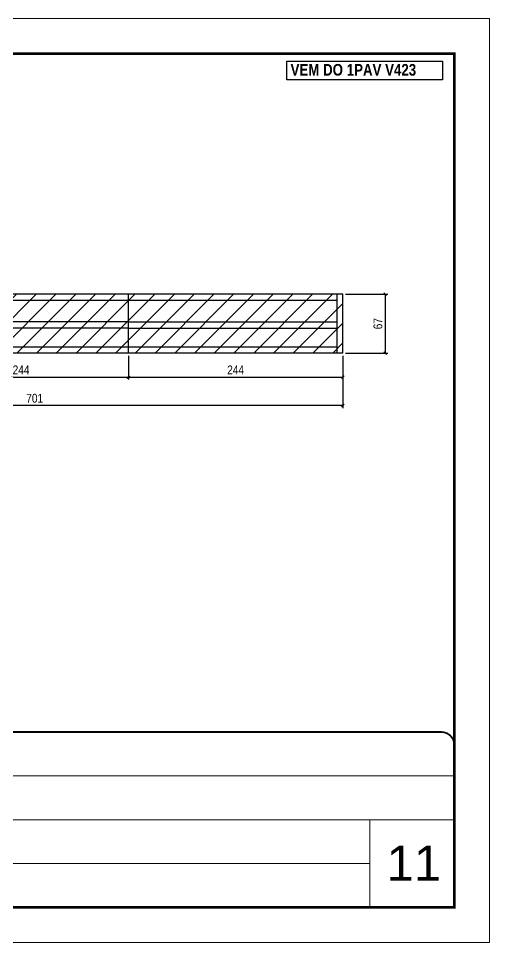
# Model space of a CAD drawing. Extents: x 3309 to 9563, y -2522 to 14608.
# Drawn here: x 7442 to 7978, y 11261 to 12311 of the extents above; entities that cross this region are included whole.
import ezdxf

# ---------------------------------------------------------------- set-up
doc = ezdxf.new("R2010")
doc.units = 0
doc.linetypes.add('CONTINUO', pattern=[0])
doc.linetypes.add('DASHED', pattern=[0.75, 0.5, -0.25])
for name, color, linetype, lineweight in [('CARIMBO', 255, 'Continuous', 9), ('Folhas', 255, 'Continuous', 9), ('Hachura', 251, 'Continuous', 9), ('SARRAFO DE PRESSAO', 251, 'DASHED', 9)]:
    doc.layers.add(name, color=color, linetype=linetype, lineweight=lineweight)
for name, color, linetype in [('COTA', 241, 'Continuous'), ('NOMENCLATURA', 7, 'Continuous'), ('Painéis', 200, 'Continuous'), ('SARR_2.2x7', 40, 'Continuous')]:
    doc.layers.add(name, color=color, linetype=linetype)
doc.styles.add('ARIAL', font='arial.ttf')
doc.styles.add('COTA TECNICA', font='techl___.ttf', dxfattribs={"height": 10})
doc.styles.add('TECNICA', font='techb___.ttf', dxfattribs={"height": 10})
doc.dimstyles.new('PAINEL', dxfattribs={"dimtxt": 10, "dimasz": 3, "dimexe": 3, "dimexo": 3, "dimgap": 3, "dimtad": 1, "dimdec": 1, "dimzin": 12, "dimdsep": 46, "dimtxsty": 'COTA TECNICA', "dimblk1": 'OBLIQUE', "dimblk2": 'OBLIQUE', "dimsah": 1, "dimcen": 0.9, "dimclrd": 4, "dimclre": 4, "dimclrt": 240, "dimadec": 1, "dimazin": 3, "dimtfac": 1, "dimtdec": 1, "dimtmove": 0, "dimatfit": 3, "dimfxl": 1, "dimtolj": 1, "dimtzin": 12, "dimarcsym": 0})

# ---------------------------------------------------------------- blocks, each defined once
blk = doc.blocks.new('9999999999')
at = {"color": 30, "linetype": 'CONTINUO'}
for p, q in [((98564.6, 34379.6), (99584, 34379.6)), ((98564.6, 34329.8), (99488, 34329.8)), ((99584, 34329.8), (99488, 34329.8)), ((99488, 34329.8), (99488, 34230.2)), ((98564.6, 34280), (99488, 34280))]:
    blk.add_line(p, q, dxfattribs=at)
at = {"color": 30, "linetype": 'CONTINUO', "const_width": 2}
blk.add_lwpolyline([(99584, 34230.2), (99584, 34414.4, 0.414214), (99569, 34429.4), (98229, 34429.4, 0.414214), (98214, 34414.4), (98214, 34245.2, 0.414214), (98229, 34230.2), (99584, 34230.2)], format="xyb", dxfattribs=at)
at = {"layer": 'Folhas'}
blk.add_lwpolyline([(98139, 34190.2), (99624, 34190.2), (99624, 35240.2), (98139, 35240.2)], close=True, dxfattribs=at)
at = {"layer": 'Folhas', "color": 30, "const_width": 3}
blk.add_lwpolyline([(98214, 34230.2), (99584, 34230.2), (99584, 35200.2), (98214, 35200.2)], close=True, dxfattribs=at)
blk = doc.blocks.new('_Oblique')
at = {"color": 0, "linetype": 'ByBlock', "lineweight": -2}
blk.add_line((-0.5, -0.5), (0.5, 0.5), dxfattribs=at)
blk = doc.blocks.new('*D1188')
at = {"layer": 'COTA', "color": 4, "lineweight": -2, "transparency": 16777216}
for p, q in [((7323.1, 11927.4), (7323.1, 11900.3)), ((7567.1, 11927.4), (7567.1, 11900.3)), ((7323.1, 11903.3), (7567.1, 11903.3))]:
    blk.add_line(p, q, dxfattribs=at)
at = {"layer": 'Defpoints', "color": 0, "transparency": 16777216}
for p in [(7323.1, 11930.4, 0), (7567.1, 11930.4, 0), (7567.1, 11903.3)]:
    blk.add_point(p, dxfattribs=at)
at = {"layer": 'COTA', "color": 4, "lineweight": -2, "transparency": 16777216, "xscale": 3, "yscale": 3, "zscale": 3, "rotation": 180}
blk.add_blockref('_Oblique', (7323.1, 11903.3), dxfattribs=at)
at = {"layer": 'COTA', "color": 4, "lineweight": -2, "transparency": 16777216, "xscale": 3, "yscale": 3, "zscale": 3}
blk.add_blockref('_Oblique', (7567.1, 11903.3), dxfattribs=at)
at = {"layer": 'COTA', "color": 240, "transparency": 16777216, "insert": (7445.1, 11911.4), "char_height": 10, "attachment_point": 5, "style": 'COTA TECNICA'}
blk.add_mtext('\\A1;244', dxfattribs=at)
blk = doc.blocks.new('*D1189')
at = {"layer": 'COTA', "color": 4, "lineweight": -2, "transparency": 16777216}
for p, q in [((7567.1, 11927.4), (7567.1, 11900.3)), ((7811.1, 11927.4), (7811.1, 11900.3)), ((7567.1, 11903.3), (7811.1, 11903.3))]:
    blk.add_line(p, q, dxfattribs=at)
at = {"layer": 'Defpoints', "color": 0, "transparency": 16777216}
for p in [(7567.1, 11930.4, 0), (7811.1, 11930.4, 0), (7811.1, 11903.3)]:
    blk.add_point(p, dxfattribs=at)
at = {"layer": 'COTA', "color": 4, "lineweight": -2, "transparency": 16777216, "xscale": 3, "yscale": 3, "zscale": 3, "rotation": 180}
blk.add_blockref('_Oblique', (7567.1, 11903.3), dxfattribs=at)
at = {"layer": 'COTA', "color": 4, "lineweight": -2, "transparency": 16777216, "xscale": 3, "yscale": 3, "zscale": 3}
blk.add_blockref('_Oblique', (7811.1, 11903.3), dxfattribs=at)
at = {"layer": 'COTA', "color": 240, "transparency": 16777216, "insert": (7689.1, 11911.4), "char_height": 10, "attachment_point": 5, "style": 'COTA TECNICA'}
blk.add_mtext('\\A1;244', dxfattribs=at)
blk = doc.blocks.new('*D1190')
at = {"layer": 'COTA', "color": 4, "lineweight": -2, "transparency": 16777216}
for p, q in [((7110.1, 11927.4), (7110.1, 11868)), ((7811.1, 11927.4), (7811.1, 11868)), ((7811.1, 11871), (7110.1, 11871))]:
    blk.add_line(p, q, dxfattribs=at)
at = {"layer": 'Defpoints', "color": 0, "transparency": 16777216}
for p in [(7110.1, 11930.4, 0), (7811.1, 11930.4, 0), (7110.1, 11871)]:
    blk.add_point(p, dxfattribs=at)
at = {"layer": 'COTA', "color": 4, "lineweight": -2, "transparency": 16777216, "xscale": 3, "yscale": 3, "zscale": 3, "rotation": 180}
blk.add_blockref('_Oblique', (7110.1, 11871), dxfattribs=at)
at = {"layer": 'COTA', "color": 4, "lineweight": -2, "transparency": 16777216, "xscale": 3, "yscale": 3, "zscale": 3}
blk.add_blockref('_Oblique', (7811.1, 11871), dxfattribs=at)
at = {"layer": 'COTA', "color": 240, "transparency": 16777216, "insert": (7460.6, 11879.1), "char_height": 10, "attachment_point": 5, "style": 'COTA TECNICA'}
blk.add_mtext('\\A1;701', dxfattribs=at)
blk = doc.blocks.new('*D1193')
at = {"layer": 'COTA', "color": 4, "lineweight": -2, "transparency": 16777216}
for p, q in [((7814.1, 11997.4), (7862.1, 11997.4)), ((7859.1, 11997.4), (7859.1, 11930.4)), ((7814.1, 11930.4), (7862.1, 11930.4))]:
    blk.add_line(p, q, dxfattribs=at)
at = {"layer": 'Defpoints', "color": 0, "transparency": 16777216}
for p in [(7811.1, 11997.4), (7811.1, 11930.4), (7859.1, 11930.4)]:
    blk.add_point(p, dxfattribs=at)
at = {"layer": 'COTA', "color": 4, "lineweight": -2, "transparency": 16777216, "xscale": 3, "yscale": 3, "zscale": 3}
for p, rotation in [((7859.1, 11997.4), 90), ((7859.1, 11930.4), 270)]:
    blk.add_blockref('_Oblique', p, dxfattribs=dict(at, rotation=rotation))
at = {"layer": 'COTA', "color": 240, "transparency": 16777216, "insert": (7851, 11963.9), "char_height": 10, "attachment_point": 5, "rotation": 90, "style": 'COTA TECNICA'}
blk.add_mtext('\\A1;67', dxfattribs=at)

msp = doc.modelspace()

# ---------------------------------------------------------------- hatches: boundary and pattern name
at = {"layer": 'Hachura', "linetype": 'ByBlock'}
h = msp.add_hatch(dxfattribs=at)
h.set_pattern_fill('ANSI31', color=256, scale=5)
h.paths.add_polyline_path([(6794.61, 11981.4), (6634.11, 11981.4), (6634.11, 11930.4), (6794.61, 11930.4)])
h.paths.add_polyline_path([(6958.11, 11981.4), (6794.61, 11981.4), (6794.61, 11930.4), (6958.11, 11930.4)])
h.paths.add_polyline_path([(7080.11, 11981.4), (6958.11, 11981.4), (6958.11, 11930.4), (7080.11, 11930.4)])
h.paths.add_polyline_path([(7567.11, 11997.4), (7323.11, 11997.4), (7323.11, 11930.4), (7567.11, 11930.4)])
h.paths.add_polyline_path([(7811.11, 11997.4), (7567.11, 11997.4), (7567.11, 11930.4), (7811.11, 11930.4)])
h.paths.add_polyline_path([(6818.61, 11827.77), (6634.11, 11827.77), (6634.11, 11776.77), (6818.61, 11776.77)])
h.paths.add_polyline_path([(6878.11, 11653.38), (6634.11, 11653.38), (6634.11, 11602.38), (6878.11, 11602.38)])
h.paths.add_polyline_path([(7122.11, 11653.38), (6878.11, 11653.38), (6878.11, 11602.38), (7122.11, 11602.38)])
h.paths.add_polyline_path([(7331.61, 11653.38), (7122.11, 11653.38), (7122.11, 11602.38), (7331.61, 11602.38)])

# ---------------------------------------------------------------- linework, layer by layer
at = {"layer": 'NOMENCLATURA'}
msp.add_lwpolyline([(7747.4, 12262.39), (7924.51, 12262.39), (7924.51, 12240.83), (7747.4, 12240.83)], close=True, dxfattribs=at)
at = {"layer": 'Painéis', "linetype": 'ByBlock'}
for p, q in [((7811.11, 11997.4), (7252.61, 11997.4)), ((7567.11, 11930.4), (7567.11, 11997.4)), ((7811.11, 11930.4), (7811.11, 11997.4)), ((7811.11, 11930.4), (7110.11, 11930.4))]:
    msp.add_line(p, q, dxfattribs=at)
at = {"layer": 'SARR_2.2x7', "linetype": 'Continuous'}
for p, q in [((7804.11, 11997.4), (7804.11, 11930.4)), ((7567.11, 11990.4), (7323.11, 11990.4)), ((7804.11, 11990.4), (7567.11, 11990.4)), ((7567.11, 11965.99), (7323.11, 11965.99)), ((7567.11, 11965.99), (7804.11, 11965.99)), ((7567.11, 11958.99), (7323.11, 11958.99)), ((7567.11, 11958.99), (7804.11, 11958.99)), ((7567.11, 11937.4), (7323.11, 11937.4)), ((7804.11, 11937.4), (7567.11, 11937.4))]:
    msp.add_line(p, q, dxfattribs=at)

# ---------------------------------------------------------------- block references
at = {"layer": 'SARRAFO DE PRESSAO', "color": 6, "linetype": 'ByBlock'}
msp.add_blockref('9999999999', (-91646.11, -22929.5), dxfattribs=at)

# ---------------------------------------------------------------- texts
at = {"layer": 'CARIMBO', "style": 'ARIAL'}
msp.add_text('11', height=40, dxfattribs=at).set_placement((7860.73, 11330.85))
at = {"layer": 'NOMENCLATURA', "style": 'TECNICA'}
msp.add_text('VEM DO 1PAV V423', height=13.2, dxfattribs=at).set_placement((7751.59, 12245.79))

# ---------------------------------------------------------------- dimensions: what is measured, and where the dimension line sits
at = {"layer": 'COTA'}
dim = msp.add_linear_dim(base=(7859.07, 11930.4), p1=(7811.11, 11997.4), p2=(7811.11, 11930.4), angle=90, dimstyle='PAINEL', dxfattribs=at)
dim.commit()
dim.dimension.update_dxf_attribs({"geometry": '*D1193', "text_midpoint": (7850.97, 11963.9)})
for base, p1, p2, picture, middle in [((7110.11, 11871.02, 0), (7811.11, 11930.4), (7110.11, 11930.4), '*D1190', (7460.61, 11879.12, 0)), ((7567.11, 11903.28, 0), (7323.11, 11930.4), (7567.11, 11930.4), '*D1188', (7445.11, 11911.36, 0)), ((7811.11, 11903.28, 0), (7567.11, 11930.4), (7811.11, 11930.4), '*D1189', (7689.11, 11911.36, 0))]:
    dim = msp.add_linear_dim(base=base, p1=p1, p2=p2, dimstyle='PAINEL', dxfattribs=at)
    dim.commit()
    dim.dimension.update_dxf_attribs({"geometry": picture, "text_midpoint": middle})

doc.saveas('drawing.dxf')
